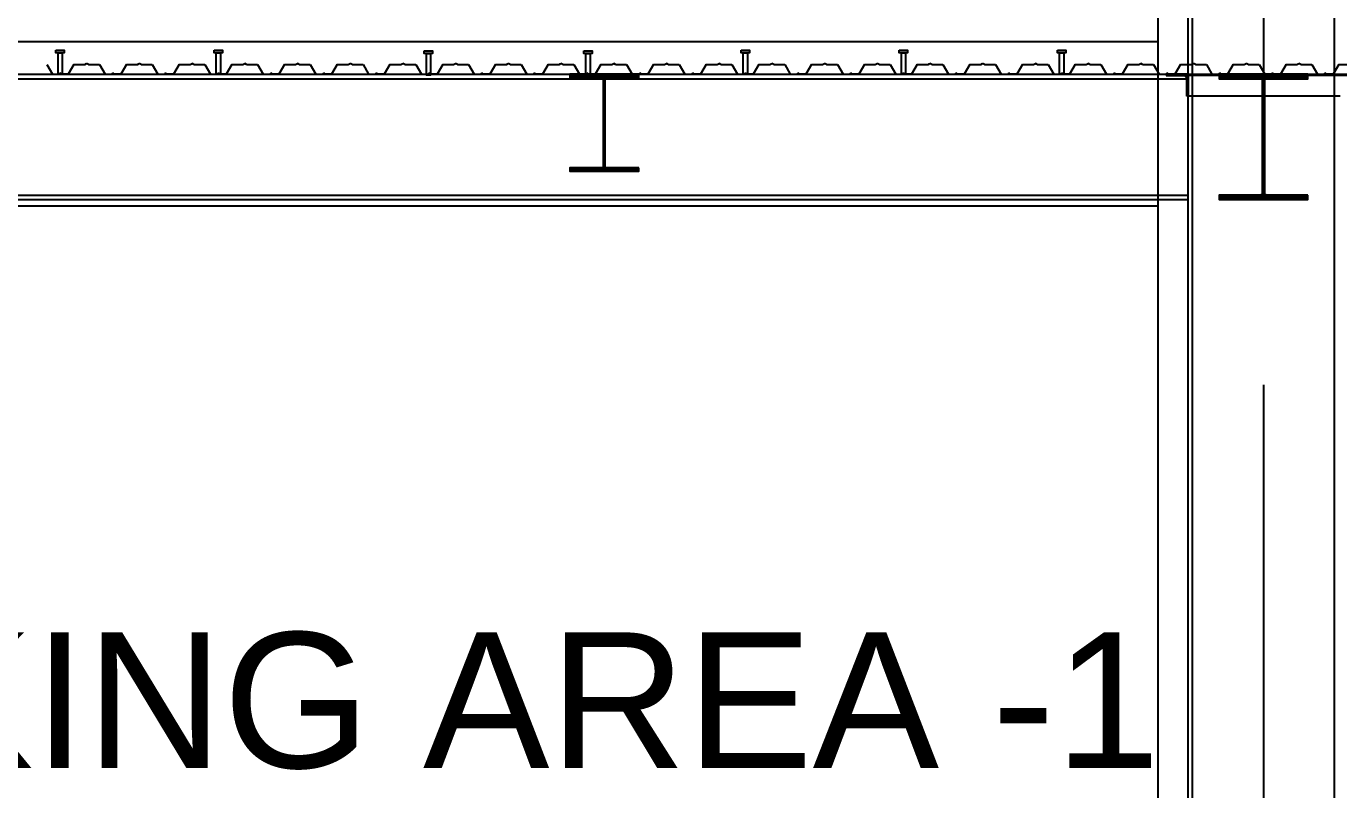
# Model space of a CAD drawing. Header units: millimetres. Extents: x 2148 to 2681, y 758 to 986.
# Drawn here: x 2226.739 to 2229.727, y 788.447 to 790.187 of the extents above; entities that cross this region are included whole.
import ezdxf

# ---------------------------------------------------------------- set-up
doc = ezdxf.new("R2010")
doc.units = ezdxf.units.MM
doc.linetypes.add('CENTER2', pattern=[28.575, 19.05, -3.175, 3.175, -3.175])
for name, color, linetype in [('D', 1, 'Continuous'), ('HATCH', 8, 'Continuous'), ('S_GRID LINES', 252, 'Continuous'), ('TEXT', 6, 'Continuous')]:
    doc.layers.add(name, color=color, linetype=linetype)
doc.styles.add('SWISS', font='swissl.ttf')

msp = doc.modelspace()

# ---------------------------------------------------------------- hatches: boundary and pattern name
at = {"layer": 'HATCH', "ltscale": 0.5}
h = msp.add_hatch(dxfattribs=at)
h.set_pattern_fill('ANSI31', color=256, scale=0.00775, style=0)
h.set_pattern_definition([(45, (64028.3121602, 2920.2061855), (-0.000685009694274, 0.000685009694274), [])])
edge = h.paths.add_edge_path()
edge.add_line((2228.1336634, 789.8640155), (2228.0605752, 789.8640155))
edge.add_arc((2228.0605752, 789.8670378), 0.0030223, 174.0972671, 270, ccw=False)
edge.add_line((2228.0575689, 789.8673486), (2228.0575689, 790.0660574))
edge.add_arc((2228.0605752, 790.0663682), 0.0030223, 89.6345547, 185.9027329, ccw=False)
edge.add_line((2228.0605944, 790.0693905), (2228.1336634, 790.0693905))
edge.add_line((2228.1336634, 790.0693905), (2228.1336634, 790.0771405))
edge.add_line((2228.1336634, 790.0771405), (2227.9770336, 790.0771405))
edge.add_line((2227.9770336, 790.0771405), (2227.9770336, 790.0693905))
edge.add_line((2227.9770336, 790.0693905), (2228.04989, 790.0693905))
edge.add_arc((2228.0499093, 790.0663682), 0.0030223, -4.2920933, 90.3654453, ccw=False)
edge.add_line((2228.0529231, 790.0661421), (2228.0529231, 789.867264))
edge.add_arc((2228.0499093, 789.8670378), 0.0030223, -89.9999999, 4.2920934, ccw=False)
edge.add_line((2228.0499093, 789.8640155), (2227.9770336, 789.8640155))
edge.add_line((2227.9770336, 789.8640155), (2227.9770336, 789.8562655))
edge.add_line((2227.9770336, 789.8562655), (2228.1336634, 789.8562655))
edge.add_line((2228.1336634, 789.8562655), (2228.1336634, 789.8640155))
h = msp.add_hatch(dxfattribs=at)
h.set_pattern_fill('ANSI31', color=256, scale=0.01, style=0)
h.set_pattern_definition([(45, (81980.8233441, 3538.630747), (-0.000883883476483, 0.000883883476483), [])])
h.paths.add_polyline_path([(2229.3814123, 790.0677272, 0.318843234), (2229.3751183, 790.0741405), (2229.3845482, 790.0741405), (2229.3844123, 790.0271407), (2229.3814123, 790.0271407)])
h.paths.add_polyline_path([(2229.3345447, 790.0771405), (2229.3345447, 790.0741405), (2229.3845482, 790.0741405), (2229.3845568, 790.0771405)])
h = msp.add_hatch(dxfattribs=at)
h.set_pattern_fill('ANSI31', color=256, scale=0.01, style=0)
h.set_pattern_definition([(45, (81971.8230328, 3538.630747), (-0.000883883476483, 0.000883883476483), [])])
edge = h.paths.add_edge_path()
edge.add_line((2229.6572305, 789.8021405), (2229.5629231, 789.8021405))
edge.add_arc((2229.5629231, 789.8060402), 0.0038997, 174.0972671, 270, ccw=False)
edge.add_line((2229.559044, 789.8064413), (2229.559044, 790.0628398))
edge.add_arc((2229.5629231, 790.0632408), 0.0038997, 89.6345547, 185.9027329, ccw=False)
edge.add_line((2229.562948, 790.0671405), (2229.6572305, 790.0671405))
edge.add_line((2229.6572305, 790.0671405), (2229.6572305, 790.0771405))
edge.add_line((2229.6572305, 790.0771405), (2229.4551275, 790.0771405))
edge.add_line((2229.4551275, 790.0771405), (2229.4551275, 790.0671405))
edge.add_line((2229.4551275, 790.0671405), (2229.5491357, 790.0671405))
edge.add_arc((2229.5491606, 790.0632408), 0.0038997, -4.2920933, 90.3654453, ccw=False)
edge.add_line((2229.5530494, 790.062949), (2229.5530494, 789.8063321))
edge.add_arc((2229.5491606, 789.8060402), 0.0038997, -90, 4.2920933, ccw=False)
edge.add_line((2229.5491606, 789.8021405), (2229.4551275, 789.8021405))
edge.add_line((2229.4551275, 789.8021405), (2229.4551275, 789.7921405))
edge.add_line((2229.4551275, 789.7921405), (2229.6572305, 789.7921405))
edge.add_line((2229.6572305, 789.7921405), (2229.6572305, 789.8021405))

# ---------------------------------------------------------------- linework, layer by layer
at = {"layer": 'D', "color": 3, "ltscale": 0.5}
for p, q in [((2229.3845568, 785.4021405, 0.0000001), (2229.3845568, 791.8271403, 0.0000001)), ((2229.3945568, 785.4021405, 0.0000001), (2229.3945568, 791.8271403, 0.0000001)), ((2229.7175366, 785.4021405, 0.0000001), (2229.7175366, 791.8271403, 0.0000001))]:
    msp.add_line(p, q, dxfattribs=at)
at = {"layer": 'D', "ltscale": 0.5}
for p, q in [((2225.2269139, 790.1521405, 0.0000001), (2229.3155797, 790.1521405, 0.0000001)), ((2225.2269139, 790.1521405, 0.0000001), (2229.3155797, 790.1521405, 0.0000001)), ((2225.2269139, 790.0771405, 0.0000001), (2229.3839341, 790.0771405, 0.0000001)), ((2225.2269139, 790.0671405, 0.0000001), (2229.3839341, 790.0671405, 0.0000001)), ((2229.3345447, 790.0771405, 0.0000001), (2229.3345447, 790.0741405, 0.0000001)), ((2229.7775488, 790.0741405, 0.0000001), (2229.3345447, 790.0741405, 0.0000001)), ((2229.3814123, 790.0271407, 0), (2229.3814123, 790.0677272, 0)), ((2229.7306812, 790.0271407, 0), (2229.3814123, 790.0271407, 0)), ((2225.2269139, 789.8021405, 0.0000001), (2229.3839341, 789.8021405, 0.0000001)), ((2225.2269139, 789.7921405, 0.0000001), (2229.3839341, 789.7921405, 0.0000001))]:
    msp.add_line(p, q, dxfattribs=at)
at = {"layer": 'D', "color": 3, "ltscale": 0.5}
for points, elevation in [([(2228.1336634, 789.8640155), (2228.0605752, 789.8640155, -0.444720244), (2228.0575689, 789.8673486), (2228.0575689, 790.0660574, -0.446631522), (2228.0605944, 790.0693905), (2228.1336634, 790.0693905), (2228.1336634, 790.0771405), (2227.9770336, 790.0771405), (2227.9770336, 790.0693905), (2228.04989, 790.0693905, -0.438228127), (2228.0529231, 790.0661421), (2228.0529231, 789.867264, -0.436328672), (2228.0499093, 789.8640155), (2227.9770336, 789.8640155), (2227.9770336, 789.8562655), (2228.1336634, 789.8562655)], 0.0000001), ([(2229.6572305, 789.8021405), (2229.5629231, 789.8021405, -0.444720244), (2229.559044, 789.8064413), (2229.559044, 790.0628398, -0.446631522), (2229.562948, 790.0671405), (2229.6572305, 790.0671405), (2229.6572305, 790.0771405), (2229.4551275, 790.0771405), (2229.4551275, 790.0671405), (2229.5491357, 790.0671405, -0.438228127), (2229.5530494, 790.062949), (2229.5530494, 789.8063321, -0.436328672), (2229.5491606, 789.8021405), (2229.4551275, 789.8021405), (2229.4551275, 789.7921405), (2229.6572305, 789.7921405)], 0)]:
    msp.add_lwpolyline(points, format="xyb", close=True, dxfattribs=dict(at, elevation=elevation))
at = {"layer": 'D', "ltscale": 0.5}
msp.add_arc((2229.3737479, 790.0665005, 0.0000001), 0.0077619, 9.0929731, 79.8310934, dxfattribs=at)
at = {"layer": 'HATCH', "linetype": 'ByBlock', "ltscale": 0.5}
for p, q in [((2229.3162024, 785.4021405, 0.0000001), (2229.3162024, 791.8271405, 0.0000001)), ((2225.2269139, 789.7771405, 0.0000001), (2229.3155797, 789.7771405, 0.0000001))]:
    msp.add_line(p, q, dxfattribs=at)
at = {"layer": 'HATCH', "ltscale": 0.5}
for p, q in [((2226.7858865, 790.0993118, 0), (2226.798747, 790.0771405, 0.0000001)), ((2226.813605, 790.0771405, 0.0000001), (2226.8165766, 790.0804185, -0.0000002)), ((2226.8195482, 790.0771405, 0.0000001), (2226.8165766, 790.0804185, -0.0000002)), ((2226.8472667, 790.0993118, 0), (2226.8344062, 790.0771405, 0.0000001)), ((2226.8472667, 790.0993118, 0), (2226.8722667, 790.0993118, 0)), ((2226.8722667, 790.0993118, 0), (2226.87658, 790.1016605, -0.0000002)), ((2226.8808934, 790.0993118, 0), (2226.87658, 790.1016605, -0.0000002)), ((2226.8808934, 790.0993118, 0), (2226.9058934, 790.0993118, 0)), ((2226.9058934, 790.0993118, 0), (2226.9187539, 790.0771405, 0.0000001)), ((2226.9336119, 790.0771405, 0.0000001), (2226.9365835, 790.0804185, -0.0000002)), ((2226.9395551, 790.0771405, 0.0000001), (2226.9365835, 790.0804185, -0.0000002)), ((2226.9672736, 790.0993118, 0), (2226.9544131, 790.0771405, 0.0000001)), ((2226.9672736, 790.0993118, 0), (2226.9922736, 790.0993118, 0)), ((2226.9922736, 790.0993118, 0), (2226.9965869, 790.1016605, -0.0000002)), ((2227.0009003, 790.0993118, 0), (2226.9965869, 790.1016605, -0.0000002)), ((2227.0009003, 790.0993118, 0), (2227.0259003, 790.0993118, 0)), ((2227.0259003, 790.0993118, 0), (2227.0387608, 790.0771405, 0.0000001)), ((2227.0536188, 790.0771405, 0.0000001), (2227.0565904, 790.0804185, -0.0000002)), ((2227.059562, 790.0771405, 0.0000001), (2227.0565904, 790.0804185, -0.0000002)), ((2227.0872805, 790.0993118, 0), (2227.07442, 790.0771405, 0.0000001)), ((2227.0872805, 790.0993118, 0), (2227.1122805, 790.0993118, 0)), ((2227.1122805, 790.0993118, 0), (2227.1165938, 790.1016605, -0.0000002)), ((2227.1209072, 790.0993118, 0), (2227.1165938, 790.1016605, -0.0000002)), ((2227.1209072, 790.0993118, 0), (2227.1459072, 790.0993118, 0)), ((2227.1459072, 790.0993118, 0), (2227.1587677, 790.0771405, 0.0000001)), ((2227.1736257, 790.0771405, 0.0000001), (2227.1765973, 790.0804185, -0.0000002)), ((2227.1795689, 790.0771405, 0.0000001), (2227.1765973, 790.0804185, -0.0000002)), ((2227.2072874, 790.0993118, 0), (2227.1944269, 790.0771405, 0.0000001)), ((2227.2072874, 790.0993118, 0), (2227.2322874, 790.0993118, 0)), ((2227.2322874, 790.0993118, 0), (2227.2366008, 790.1016605, -0.0000002)), ((2227.2409141, 790.0993118, 0), (2227.2366008, 790.1016605, -0.0000002)), ((2227.2409141, 790.0993118, 0), (2227.2659141, 790.0993118, 0)), ((2227.2659141, 790.0993118, 0), (2227.2787746, 790.0771405, 0.0000001)), ((2227.2936326, 790.0771405, 0.0000001), (2227.2966042, 790.0804185, -0.0000002)), ((2227.2995758, 790.0771405, 0.0000001), (2227.2966042, 790.0804185, -0.0000002)), ((2227.3272943, 790.0993118, 0), (2227.3144338, 790.0771405, 0.0000001)), ((2227.3272943, 790.0993118, 0), (2227.3522943, 790.0993118, 0)), ((2227.3522943, 790.0993118, 0), (2227.3566077, 790.1016605, -0.0000002)), ((2227.360921, 790.0993118, 0), (2227.3566077, 790.1016605, -0.0000002)), ((2227.360921, 790.0993118, 0), (2227.385921, 790.0993118, 0)), ((2227.385921, 790.0993118, 0), (2227.3987815, 790.0771405, 0.0000001)), ((2227.4136395, 790.0771405, 0.0000001), (2227.4166111, 790.0804185, -0.0000002)), ((2227.4195827, 790.0771405, 0.0000001), (2227.4166111, 790.0804185, -0.0000002)), ((2227.4473012, 790.0993118, 0), (2227.4344407, 790.0771405, 0.0000001)), ((2227.4473012, 790.0993118, 0), (2227.4723012, 790.0993118, 0)), ((2227.4723012, 790.0993118, 0), (2227.4766146, 790.1016605, -0.0000002)), ((2227.480928, 790.0993118, 0), (2227.4766146, 790.1016605, -0.0000002)), ((2227.480928, 790.0993118, 0), (2227.505928, 790.0993118, 0)), ((2227.505928, 790.0993118, 0), (2227.5187885, 790.0771405, 0.0000001)), ((2227.5336465, 790.0771405, 0.0000001), (2227.5366181, 790.0804185, -0.0000002)), ((2227.5395897, 790.0771405, 0.0000001), (2227.5366181, 790.0804185, -0.0000002)), ((2227.5673082, 790.0993118, 0), (2227.5544477, 790.0771405, 0.0000001)), ((2227.5673082, 790.0993118, 0), (2227.5923082, 790.0993118, 0)), ((2227.5923082, 790.0993118, 0), (2227.5966215, 790.1016605, -0.0000002)), ((2227.6009349, 790.0993118, 0), (2227.5966215, 790.1016605, -0.0000002)), ((2227.6009349, 790.0993118, 0), (2227.6259349, 790.0993118, 0)), ((2227.6259349, 790.0993118, 0), (2227.6387954, 790.0771405, 0.0000001)), ((2227.6536534, 790.0771405, 0.0000001), (2227.656625, 790.0804185, -0.0000002)), ((2227.6595966, 790.0771405, 0.0000001), (2227.656625, 790.0804185, -0.0000002)), ((2227.6873151, 790.0993118, 0), (2227.6744546, 790.0771405, 0.0000001)), ((2227.6873151, 790.0993118, 0), (2227.7123151, 790.0993118, 0)), ((2227.7123151, 790.0993118, 0), (2227.7166284, 790.1016605, -0.0000002)), ((2227.7209418, 790.0993118, 0), (2227.7166284, 790.1016605, -0.0000002)), ((2227.7209418, 790.0993118, 0), (2227.7459418, 790.0993118, 0)), ((2227.7459418, 790.0993118, 0), (2227.7588023, 790.0771405, 0.0000001)), ((2227.7736603, 790.0771405, 0.0000001), (2227.7766319, 790.0804185, -0.0000002)), ((2227.7796035, 790.0771405, 0.0000001), (2227.7766319, 790.0804185, -0.0000002)), ((2227.807322, 790.0993118, 0), (2227.7944615, 790.0771405, 0.0000001)), ((2227.807322, 790.0993118, 0), (2227.832322, 790.0993118, 0)), ((2227.832322, 790.0993118, 0), (2227.8366354, 790.1016605, -0.0000002)), ((2227.8409487, 790.0993118, 0), (2227.8366354, 790.1016605, -0.0000002)), ((2227.8409487, 790.0993118, 0), (2227.8659487, 790.0993118, 0)), ((2227.8659487, 790.0993118, 0), (2227.8788092, 790.0771405, 0.0000001)), ((2227.8936672, 790.0771405, 0.0000001), (2227.8966388, 790.0804185, -0.0000002)), ((2227.8996104, 790.0771405, 0.0000001), (2227.8966388, 790.0804185, -0.0000002)), ((2227.9273289, 790.0993118, 0), (2227.9144684, 790.0771405, 0.0000001)), ((2227.9273289, 790.0993118, 0), (2227.9523289, 790.0993118, 0)), ((2227.9523289, 790.0993118, 0), (2227.9566423, 790.1016605, -0.0000002)), ((2227.9609556, 790.0993118, 0), (2227.9566423, 790.1016605, -0.0000002)), ((2227.9609556, 790.0993118, 0), (2227.9859556, 790.0993118, 0)), ((2227.9859556, 790.0993118, 0), (2227.9988161, 790.0771405, 0.0000001)), ((2228.0136741, 790.0771405, 0.0000001), (2228.0166457, 790.0804185, -0.0000002)), ((2228.0196173, 790.0771405, 0.0000001), (2228.0166457, 790.0804185, -0.0000002)), ((2228.0473358, 790.0993118, 0), (2228.0344753, 790.0771405, 0.0000001)), ((2228.0473358, 790.0993118, 0), (2228.0723358, 790.0993118, 0)), ((2228.0723358, 790.0993118, 0), (2228.0766492, 790.1016605, -0.0000002)), ((2228.0809625, 790.0993118, 0), (2228.0766492, 790.1016605, -0.0000002)), ((2228.0809625, 790.0993118, 0), (2228.1059625, 790.0993118, 0)), ((2228.1059625, 790.0993118, 0), (2228.118823, 790.0771405, 0.0000001)), ((2228.133681, 790.0771405, 0.0000001), (2228.1366526, 790.0804185, -0.0000002)), ((2228.1396242, 790.0771405, 0.0000001), (2228.1366526, 790.0804185, -0.0000002)), ((2228.1673427, 790.0993118, 0), (2228.1544822, 790.0771405, 0.0000001)), ((2228.1673427, 790.0993118, 0), (2228.1923427, 790.0993118, 0)), ((2228.1923427, 790.0993118, 0), (2228.1966561, 790.1016605, -0.0000002)), ((2228.2009695, 790.0993118, 0), (2228.1966561, 790.1016605, -0.0000002)), ((2228.2009695, 790.0993118, 0), (2228.2259695, 790.0993118, 0)), ((2228.2259695, 790.0993118, 0), (2228.23883, 790.0771405, 0.0000001)), ((2228.253688, 790.0771405, 0.0000001), (2228.2566596, 790.0804185, -0.0000002)), ((2228.2596312, 790.0771405, 0.0000001), (2228.2566596, 790.0804185, -0.0000002)), ((2228.2873497, 790.0993118, 0), (2228.2744892, 790.0771405, 0.0000001)), ((2228.2873497, 790.0993118, 0), (2228.3123497, 790.0993118, 0)), ((2228.3123497, 790.0993118, 0), (2228.316663, 790.1016605, -0.0000002)), ((2228.3209764, 790.0993118, 0), (2228.316663, 790.1016605, -0.0000002)), ((2228.3209764, 790.0993118, 0), (2228.3459764, 790.0993118, 0)), ((2228.3459764, 790.0993118, 0), (2228.3588369, 790.0771405, 0.0000001)), ((2228.3736949, 790.0771405, 0.0000001), (2228.3766665, 790.0804185, -0.0000002)), ((2228.3796381, 790.0771405, 0.0000001), (2228.3766665, 790.0804185, -0.0000002)), ((2228.4073566, 790.0993118, 0), (2228.3944961, 790.0771405, 0.0000001)), ((2228.4073566, 790.0993118, 0), (2228.4323566, 790.0993118, 0)), ((2228.4323566, 790.0993118, 0), (2228.4366699, 790.1016605, -0.0000002)), ((2228.4409833, 790.0993118, 0), (2228.4366699, 790.1016605, -0.0000002)), ((2228.4409833, 790.0993118, 0), (2228.4659833, 790.0993118, 0)), ((2228.4659833, 790.0993118, 0), (2228.4788438, 790.0771405, 0.0000001)), ((2228.4937018, 790.0771405, 0.0000001), (2228.4966734, 790.0804185, -0.0000002)), ((2228.499645, 790.0771405, 0.0000001), (2228.4966734, 790.0804185, -0.0000002)), ((2228.5273635, 790.0993118, 0), (2228.514503, 790.0771405, 0.0000001)), ((2228.5273635, 790.0993118, 0), (2228.5523635, 790.0993118, 0)), ((2228.5523635, 790.0993118, 0), (2228.5566769, 790.1016605, -0.0000002)), ((2228.5609902, 790.0993118, 0), (2228.5566769, 790.1016605, -0.0000002)), ((2228.5609902, 790.0993118, 0), (2228.5859902, 790.0993118, 0)), ((2228.5859902, 790.0993118, 0), (2228.5988507, 790.0771405, 0.0000001)), ((2228.6137087, 790.0771405, 0.0000001), (2228.6166803, 790.0804185, -0.0000002)), ((2228.6196519, 790.0771405, 0.0000001), (2228.6166803, 790.0804185, -0.0000002)), ((2228.6473704, 790.0993118, 0), (2228.6345099, 790.0771405, 0.0000001)), ((2228.6473704, 790.0993118, 0), (2228.6723704, 790.0993118, 0)), ((2228.6723704, 790.0993118, 0), (2228.6766838, 790.1016605, -0.0000002)), ((2228.6809971, 790.0993118, 0), (2228.6766838, 790.1016605, -0.0000002)), ((2228.6809971, 790.0993118, 0), (2228.7059971, 790.0993118, 0)), ((2228.7059971, 790.0993118, 0), (2228.7188576, 790.0771405, 0.0000001)), ((2228.7337156, 790.0771405, 0.0000001), (2228.7366872, 790.0804185, -0.0000002)), ((2228.7396588, 790.0771405, 0.0000001), (2228.7366872, 790.0804185, -0.0000002)), ((2228.7673773, 790.0993118, 0), (2228.7545168, 790.0771405, 0.0000001)), ((2228.7673773, 790.0993118, 0), (2228.7923773, 790.0993118, 0)), ((2228.7923773, 790.0993118, 0), (2228.7966907, 790.1016605, -0.0000002)), ((2228.801004, 790.0993118, 0), (2228.7966907, 790.1016605, -0.0000002)), ((2228.801004, 790.0993118, 0), (2228.826004, 790.0993118, 0)), ((2228.826004, 790.0993118, 0), (2228.8388645, 790.0771405, 0.0000001)), ((2228.8537225, 790.0771405, 0.0000001), (2228.8566941, 790.0804185, -0.0000002)), ((2228.8596657, 790.0771405, 0.0000001), (2228.8566941, 790.0804185, -0.0000002)), ((2228.8873842, 790.0993118, 0), (2228.8745237, 790.0771405, 0.0000001)), ((2228.8873842, 790.0993118, 0), (2228.9123843, 790.0993118, 0)), ((2228.9123843, 790.0993118, 0), (2228.9166976, 790.1016605, -0.0000002)), ((2228.921011, 790.0993118, 0), (2228.9166976, 790.1016605, -0.0000002)), ((2228.921011, 790.0993118, 0), (2228.946011, 790.0993118, 0)), ((2228.946011, 790.0993118, 0), (2228.9588715, 790.0771405, 0.0000001)), ((2228.9737295, 790.0771405, 0.0000001), (2228.9767011, 790.0804185, -0.0000002)), ((2228.9796727, 790.0771405, 0.0000001), (2228.9767011, 790.0804185, -0.0000002)), ((2229.0073912, 790.0993118, 0), (2228.9945307, 790.0771405, 0.0000001)), ((2229.0073912, 790.0993118, 0), (2229.0323912, 790.0993118, 0)), ((2229.0323912, 790.0993118, 0), (2229.0367045, 790.1016605, -0.0000002)), ((2229.0410179, 790.0993118, 0), (2229.0367045, 790.1016605, -0.0000002)), ((2229.0410179, 790.0993118, 0), (2229.0660179, 790.0993118, 0)), ((2229.0660179, 790.0993118, 0), (2229.0788784, 790.0771405, 0.0000001)), ((2229.0937364, 790.0771405, 0.0000001), (2229.096708, 790.0804185, -0.0000002)), ((2229.0996796, 790.0771405, 0.0000001), (2229.096708, 790.0804185, -0.0000002)), ((2229.1273981, 790.0993118, 0), (2229.1145376, 790.0771405, 0.0000001)), ((2229.1273981, 790.0993118, 0), (2229.1523981, 790.0993118, 0)), ((2229.1523981, 790.0993118, 0), (2229.1567114, 790.1016605, -0.0000002)), ((2229.1610248, 790.0993118, 0), (2229.1567114, 790.1016605, -0.0000002)), ((2229.1610248, 790.0993118, 0), (2229.1860248, 790.0993118, 0)), ((2229.1860248, 790.0993118, 0), (2229.1988853, 790.0771405, 0.0000001)), ((2229.2137433, 790.0771405, 0.0000001), (2229.2167149, 790.0804185, -0.0000002)), ((2229.2196865, 790.0771405, 0.0000001), (2229.2167149, 790.0804185, -0.0000002)), ((2229.247405, 790.0993118, 0), (2229.2345445, 790.0771405, 0.0000001)), ((2229.247405, 790.0993118, 0), (2229.272405, 790.0993118, 0)), ((2229.272405, 790.0993118, 0), (2229.2767184, 790.1016605, -0.0000002)), ((2229.2810317, 790.0993118, 0), (2229.2767184, 790.1016605, -0.0000002)), ((2229.2810317, 790.0993118, 0), (2229.3060317, 790.0993118, 0)), ((2229.3060317, 790.0993118, 0), (2229.3188922, 790.0771405, 0.0000001)), ((2229.3337502, 790.0771405, 0.0000001), (2229.3367218, 790.0804185, -0.0000002)), ((2229.3396934, 790.0771405, 0.0000001), (2229.3367218, 790.0804185, -0.0000002)), ((2229.3674119, 790.0993118, 0), (2229.3545514, 790.0771405, 0.0000001)), ((2229.3674119, 790.0993118, 0), (2229.3924119, 790.0993118, 0)), ((2229.3924119, 790.0993118, 0), (2229.3967253, 790.1016605, -0.0000002)), ((2229.4010386, 790.0993118, 0), (2229.3967253, 790.1016605, -0.0000002)), ((2229.4010386, 790.0993118, 0), (2229.4260386, 790.0993118, 0)), ((2229.4260386, 790.0993118, 0), (2229.4388991, 790.0771405, 0.0000001)), ((2229.4537571, 790.0771405, 0.0000001), (2229.4567287, 790.0804185, -0.0000002)), ((2229.4597003, 790.0771405, 0.0000001), (2229.4567287, 790.0804185, -0.0000002)), ((2229.4874188, 790.0993118, 0), (2229.4745583, 790.0771405, 0.0000001)), ((2229.4874188, 790.0993118, 0), (2229.5124188, 790.0993118, 0)), ((2229.5124188, 790.0993118, 0), (2229.5167322, 790.1016605, -0.0000002)), ((2229.5210455, 790.0993118, 0), (2229.5167322, 790.1016605, -0.0000002)), ((2229.5210455, 790.0993118, 0), (2229.5460455, 790.0993118, 0)), ((2229.5460455, 790.0993118, 0), (2229.5589061, 790.0771405, 0.0000001)), ((2229.5737641, 790.0771405, 0.0000001), (2229.5767357, 790.0804185, -0.0000002)), ((2229.5797073, 790.0771405, 0.0000001), (2229.5767357, 790.0804185, -0.0000002)), ((2229.6074258, 790.0993118, 0), (2229.5945653, 790.0771405, 0.0000001)), ((2229.6074258, 790.0993118, 0), (2229.6324258, 790.0993118, 0)), ((2229.6324258, 790.0993118, 0), (2229.6367391, 790.1016605, -0.0000002)), ((2229.6410525, 790.0993118, 0), (2229.6367391, 790.1016605, -0.0000002)), ((2229.6410525, 790.0993118, 0), (2229.6660525, 790.0993118, 0)), ((2229.6660525, 790.0993118, 0), (2229.678913, 790.0771405, 0.0000001)), ((2229.693771, 790.0771405, 0.0000001), (2229.6967426, 790.0804185, -0.0000002)), ((2229.6997142, 790.0771405, 0.0000001), (2229.6967426, 790.0804185, -0.0000002)), ((2229.7274327, 790.0993118, 0), (2229.7145722, 790.0771405, 0.0000001)), ((2229.7274327, 790.0993118, 0), (2229.7524327, 790.0993118, 0)), ((2226.798747, 790.0771405, 0.0000001), (2226.813605, 790.0771405, 0.0000001)), ((2226.8344062, 790.0771405, 0.0000001), (2226.8195482, 790.0771405, 0.0000001)), ((2226.9187539, 790.0771405, 0.0000001), (2226.9336119, 790.0771405, 0.0000001)), ((2226.9544131, 790.0771405, 0.0000001), (2226.9395551, 790.0771405, 0.0000001)), ((2227.0387608, 790.0771405, 0.0000001), (2227.0536188, 790.0771405, 0.0000001)), ((2227.07442, 790.0771405, 0.0000001), (2227.059562, 790.0771405, 0.0000001)), ((2227.1587677, 790.0771405, 0.0000001), (2227.1736257, 790.0771405, 0.0000001)), ((2227.1944269, 790.0771405, 0.0000001), (2227.1795689, 790.0771405, 0.0000001)), ((2227.2787746, 790.0771405, 0.0000001), (2227.2936326, 790.0771405, 0.0000001)), ((2227.3144338, 790.0771405, 0.0000001), (2227.2995758, 790.0771405, 0.0000001)), ((2227.3987815, 790.0771405, 0.0000001), (2227.4136395, 790.0771405, 0.0000001)), ((2227.4344407, 790.0771405, 0.0000001), (2227.4195827, 790.0771405, 0.0000001)), ((2227.5187885, 790.0771405, 0.0000001), (2227.5336465, 790.0771405, 0.0000001)), ((2227.5544477, 790.0771405, 0.0000001), (2227.5395897, 790.0771405, 0.0000001)), ((2227.6387954, 790.0771405, 0.0000001), (2227.6536534, 790.0771405, 0.0000001)), ((2227.6744546, 790.0771405, 0.0000001), (2227.6595966, 790.0771405, 0.0000001)), ((2227.7588023, 790.0771405, 0.0000001), (2227.7736603, 790.0771405, 0.0000001)), ((2227.7944615, 790.0771405, 0.0000001), (2227.7796035, 790.0771405, 0.0000001)), ((2227.8788092, 790.0771405, 0.0000001), (2227.8936672, 790.0771405, 0.0000001)), ((2227.9144684, 790.0771405, 0.0000001), (2227.8996104, 790.0771405, 0.0000001)), ((2227.9988161, 790.0771405, 0.0000001), (2228.0136741, 790.0771405, 0.0000001)), ((2228.0344753, 790.0771405, 0.0000001), (2228.0196173, 790.0771405, 0.0000001)), ((2228.118823, 790.0771405, 0.0000001), (2228.133681, 790.0771405, 0.0000001)), ((2228.1544822, 790.0771405, 0.0000001), (2228.1396242, 790.0771405, 0.0000001)), ((2228.23883, 790.0771405, 0.0000001), (2228.253688, 790.0771405, 0.0000001)), ((2228.2744892, 790.0771405, 0.0000001), (2228.2596312, 790.0771405, 0.0000001)), ((2228.3588369, 790.0771405, 0.0000001), (2228.3736949, 790.0771405, 0.0000001)), ((2228.3944961, 790.0771405, 0.0000001), (2228.3796381, 790.0771405, 0.0000001)), ((2228.4788438, 790.0771405, 0.0000001), (2228.4937018, 790.0771405, 0.0000001)), ((2228.514503, 790.0771405, 0.0000001), (2228.499645, 790.0771405, 0.0000001)), ((2228.5988507, 790.0771405, 0.0000001), (2228.6137087, 790.0771405, 0.0000001)), ((2228.6345099, 790.0771405, 0.0000001), (2228.6196519, 790.0771405, 0.0000001)), ((2228.7188576, 790.0771405, 0.0000001), (2228.7337156, 790.0771405, 0.0000001)), ((2228.7545168, 790.0771405, 0.0000001), (2228.7396588, 790.0771405, 0.0000001)), ((2228.8388645, 790.0771405, 0.0000001), (2228.8537225, 790.0771405, 0.0000001)), ((2228.8745237, 790.0771405, 0.0000001), (2228.8596657, 790.0771405, 0.0000001)), ((2228.9588715, 790.0771405, 0.0000001), (2228.9737295, 790.0771405, 0.0000001)), ((2228.9945307, 790.0771405, 0.0000001), (2228.9796727, 790.0771405, 0.0000001)), ((2229.0788784, 790.0771405, 0.0000001), (2229.0937364, 790.0771405, 0.0000001)), ((2229.1145376, 790.0771405, 0.0000001), (2229.0996796, 790.0771405, 0.0000001)), ((2229.1988853, 790.0771405, 0.0000001), (2229.2137433, 790.0771405, 0.0000001)), ((2229.2345445, 790.0771405, 0.0000001), (2229.2196865, 790.0771405, 0.0000001)), ((2229.3188922, 790.0771405, 0.0000001), (2229.3337502, 790.0771405, 0.0000001)), ((2229.3345447, 790.0771405, 0.0000001), (2229.7775488, 790.0771405, 0.0000001)), ((2229.3345447, 790.0741405, 0.0000001), (2229.3751183, 790.0741405, 0.0000001)), ((2229.3545514, 790.0771405, 0.0000001), (2229.3396934, 790.0771405, 0.0000001)), ((2229.3845568, 790.0771405, 0.0000001), (2229.3844123, 790.0271407, 0)), ((2229.4388991, 790.0771405, 0.0000001), (2229.4537571, 790.0771405, 0.0000001)), ((2229.4745583, 790.0771405, 0.0000001), (2229.4597003, 790.0771405, 0.0000001)), ((2229.5589061, 790.0771405, 0.0000001), (2229.5737641, 790.0771405, 0.0000001)), ((2229.5945653, 790.0771405, 0.0000001), (2229.5797073, 790.0771405, 0.0000001)), ((2229.678913, 790.0771405, 0.0000001), (2229.693771, 790.0771405, 0.0000001)), ((2229.7145722, 790.0771405, 0.0000001), (2229.6997142, 790.0771405, 0.0000001)), ((2229.3844123, 790.0271407, 0), (2229.3814123, 790.0271407, 0))]:
    msp.add_line(p, q, dxfattribs=at)
for points, elevation in [([(2226.8067669, 790.1321152), (2226.8257737, 790.1321152), (2226.8257737, 790.126062), (2226.8067669, 790.126062)], 0), ([(2226.8117386, 790.126062), (2226.8211768, 790.126062), (2226.8211768, 790.0771405), (2226.8117386, 790.0771405)], 0), ([(2227.1667877, 790.1321152), (2227.1857945, 790.1321152), (2227.1857945, 790.126062), (2227.1667877, 790.126062)], 0), ([(2227.1717594, 790.126062), (2227.1811976, 790.126062), (2227.1811976, 790.0771405), (2227.1717594, 790.0771405)], 0), ([(2227.6453295, 790.1304762), (2227.6643364, 790.1304762), (2227.6643364, 790.124423), (2227.6453295, 790.124423)], 0.0000001), ([(2227.6503013, 790.124423), (2227.6597394, 790.124423), (2227.6597394, 790.0755015), (2227.6503013, 790.0755015)], 0.0000001), ([(2228.0083219, 790.1304762), (2228.0273287, 790.1304762), (2228.0273287, 790.124423), (2228.0083219, 790.124423)], 0.0000001), ([(2228.0132936, 790.124423), (2228.0227318, 790.124423), (2228.0227318, 790.0755015), (2228.0132936, 790.0755015)], 0.0000001), ([(2228.3668568, 790.1321152), (2228.3858637, 790.1321152), (2228.3858637, 790.126062), (2228.3668568, 790.126062)], 0), ([(2228.3718286, 790.126062), (2228.3812667, 790.126062), (2228.3812667, 790.0771405), (2228.3718286, 790.0771405)], 0), ([(2228.7268776, 790.1321152), (2228.7458844, 790.1321152), (2228.7458844, 790.126062), (2228.7268776, 790.126062)], 0), ([(2228.7318493, 790.126062), (2228.7412875, 790.126062), (2228.7412875, 790.0771405), (2228.7318493, 790.0771405)], 0), ([(2229.0868984, 790.1321152), (2229.1059052, 790.1321152), (2229.1059052, 790.126062), (2229.0868984, 790.126062)], 0), ([(2229.0918701, 790.126062), (2229.1013082, 790.126062), (2229.1013082, 790.0771405), (2229.0918701, 790.0771405)], 0)]:
    msp.add_lwpolyline(points, close=True, dxfattribs=dict(at, elevation=elevation))
at = {"layer": 'HATCH', "ltscale": 0.5, "elevation": 0.0000001}
msp.add_lwpolyline([(2229.3845568, 790.0771405), (2229.3345447, 790.0771405)], dxfattribs=at)
at = {"layer": 'S_GRID LINES', "linetype": 'CENTER2', "ltscale": 0.2}
msp.add_line((2229.5558808, 795.0843879, 0.0000001), (2229.5558808, 784.5271405, 0.0000001), dxfattribs=at)

# ---------------------------------------------------------------- texts
at = {"layer": 'TEXT', "style": 'SWISS'}
msp.add_text('PARKING AREA -1', height=0.308885097, dxfattribs=at).set_placement((2225.5807834, 788.4969856, 0))

doc.saveas('drawing.dxf')
